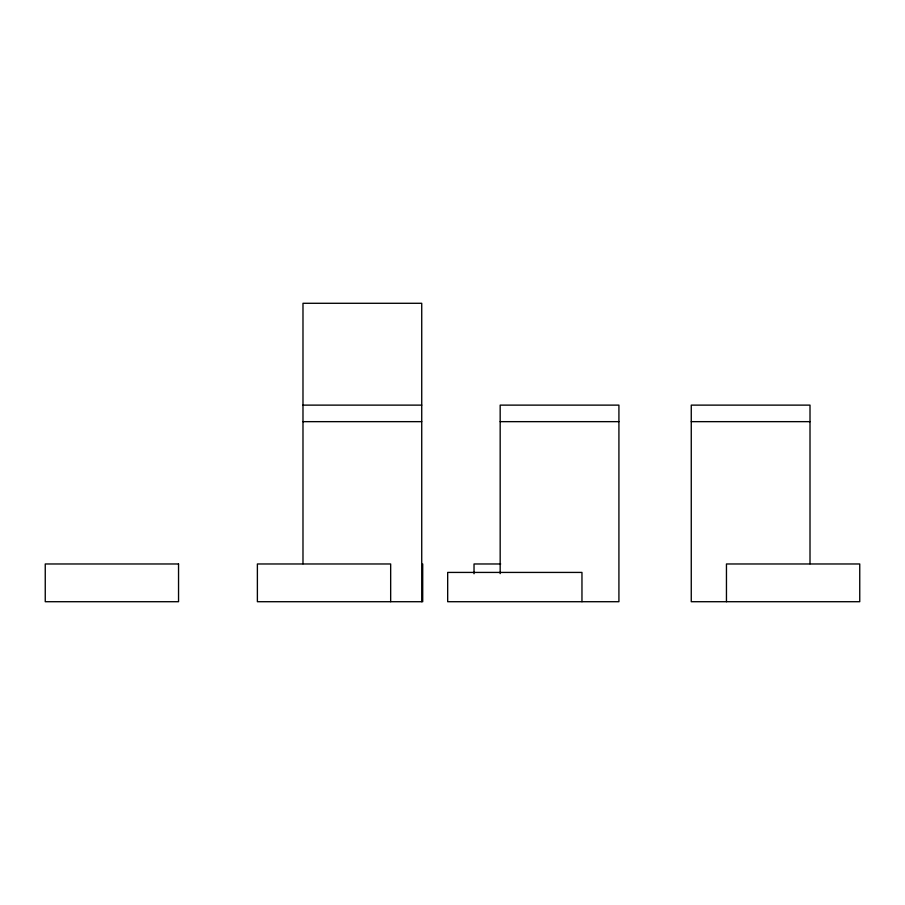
<?xml version="1.0" encoding="UTF-8"?>
<svg xmlns="http://www.w3.org/2000/svg" width="905" height="905" viewBox="0 0 905 905"><rect width="100%" height="100%" fill="white"/><g stroke="black" fill="none" stroke-linecap="round" stroke-linejoin="round"><path stroke-width="1.36" d="M302.983 405.123L421.73 405.123M302.983 421.651L421.73 421.651M500.171 421.651L618.918 421.651M691.262 421.651L810.009 421.651M500.691 563.973L474.028 563.973L474.028 573.759M810.009 563.804L810.009 405.123L691.262 405.123L691.262 601.712L859.75 601.712L859.75 563.973L726.455 563.973L726.455 601.712M581.96 601.712L581.96 572.424L447.681 572.424L447.681 601.712L618.918 601.712L618.918 405.123L500.171 405.123L500.171 573.634M422.714 563.973L422.714 601.712L257.382 601.712L257.382 563.973L390.666 563.973L390.666 601.712M421.73 601.712L421.73 303.288L302.983 303.288L302.983 563.804M178.545 563.973L45.25 563.973L45.25 601.712L178.545 601.712L178.545 563.973"/></g></svg>
